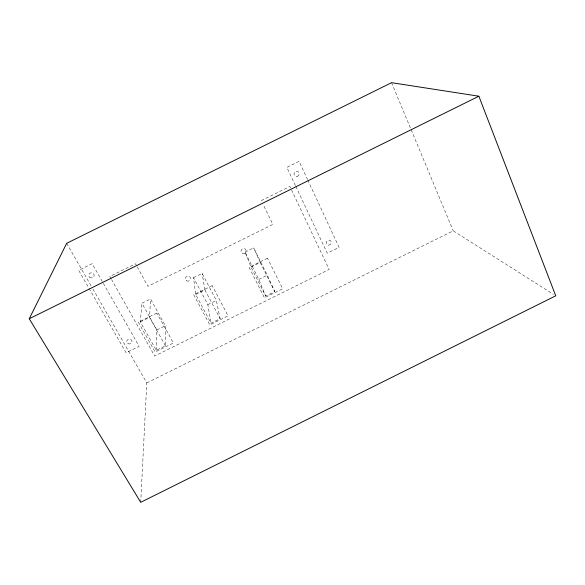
<?xml version="1.0" encoding="UTF-8"?>
<svg xmlns="http://www.w3.org/2000/svg" width="585" height="585" viewBox="0 0 585 585"><rect width="100%" height="100%" fill="white"/><g stroke="black" fill="none" stroke-linecap="round" stroke-linejoin="round"><path stroke-width="0.44" stroke-dasharray="2.92 2.19" d="M156.312 350.356L156.824 329.947L141.936 303.22L150.535 298.957L165.328 325.728L165.438 345.83L156.312 350.356L140.327 321.918L141.936 303.22M140.714 502.31L146.791 382.912L92.028 287.469M165.438 345.83L149.563 317.341L150.535 298.957M261.254 200.618L289.875 186.454L329.158 269.473L154.689 356.016L111.625 279.659M193.533 277.656L202.125 273.392L216.34 300.441L220.128 318.701L211.017 323.22L195.697 294.474L193.533 277.656L207.843 304.653L211.017 323.22M245.071 252.12L253.656 247.864L267.301 275.177L274.76 291.608L265.663 296.12L251.002 267.06L245.071 252.12L258.811 279.381L265.663 296.12M140.327 321.918L149.563 317.341M195.697 294.474L204.925 289.904L202.125 273.392M251.002 267.06L260.215 262.497L253.656 247.864M156.824 329.947L165.328 325.728M207.843 304.653L216.34 300.441M258.811 279.381L267.301 275.177M146.791 382.912L453.229 230.826L553.439 294.343M66.683 243.302L91.574 286.679M111.172 278.862L109.826 276.478L135.515 263.762L136.795 266.095M137.226 266.877L147.925 286.306L272.859 224.428L263.257 204.721M204.925 289.904L220.128 318.701M260.215 262.497L274.76 291.608M295.396 185.518L286.84 167.361L299.059 161.314L307.52 179.515M295.783 186.344L327.256 253.195L339.066 247.345L307.907 180.341M391.57 82.69L453.229 230.826M92.167 263.674L78.69 270.336L126.119 352.792L139.135 346.342L92.167 263.674M156.824 313.063L138.36 322.218L155.142 352.046L173.379 343L156.824 313.063M212.187 285.626L193.745 294.767L209.832 324.916L228.048 315.878L212.187 285.626M267.484 258.219L249.064 267.352L264.457 297.823L282.65 288.8L267.484 258.219M297.041 176.407A2.64 2.567 -51.7 0 0 298.584 172.122A2.64 2.567 -51.7 0 0 294.153 173.014A2.64 2.567 -51.7 0 0 297.041 176.407M328.551 245.115A2.559 2.435 -39.1 0 0 331.088 241.495A2.559 2.435 -39.1 0 0 326.759 241.276A2.559 2.435 -39.1 0 0 328.551 245.115M89.49 277.071A2.691 2.53 8.7 0 0 94.024 276.127A2.691 2.53 8.7 0 0 90.814 272.888A2.691 2.53 8.7 0 0 89.49 277.071M127.983 343.592A2.603 2.413 -1.7 0 0 131.969 341.618A2.603 2.413 -1.7 0 0 128.152 339.41A2.603 2.413 -1.7 0 0 127.983 343.592M242.76 253.466A2.589 2.501 -20.7 0 0 246.139 250.548A2.589 2.501 -20.7 0 0 241.919 249.217A2.589 2.501 -20.7 0 0 242.76 253.466M186.52 280.749A2.603 2.486 -6.9 0 0 190.542 278.76A2.603 2.486 -6.9 0 0 186.769 276.442A2.603 2.486 -6.9 0 0 186.52 280.749"/><path stroke-width="0.88" d="M29.25 318.759L66.683 243.302L391.57 82.69L478.866 96.211L555.75 295.805L140.714 502.31L29.25 318.759L478.866 96.211"/></g></svg>
